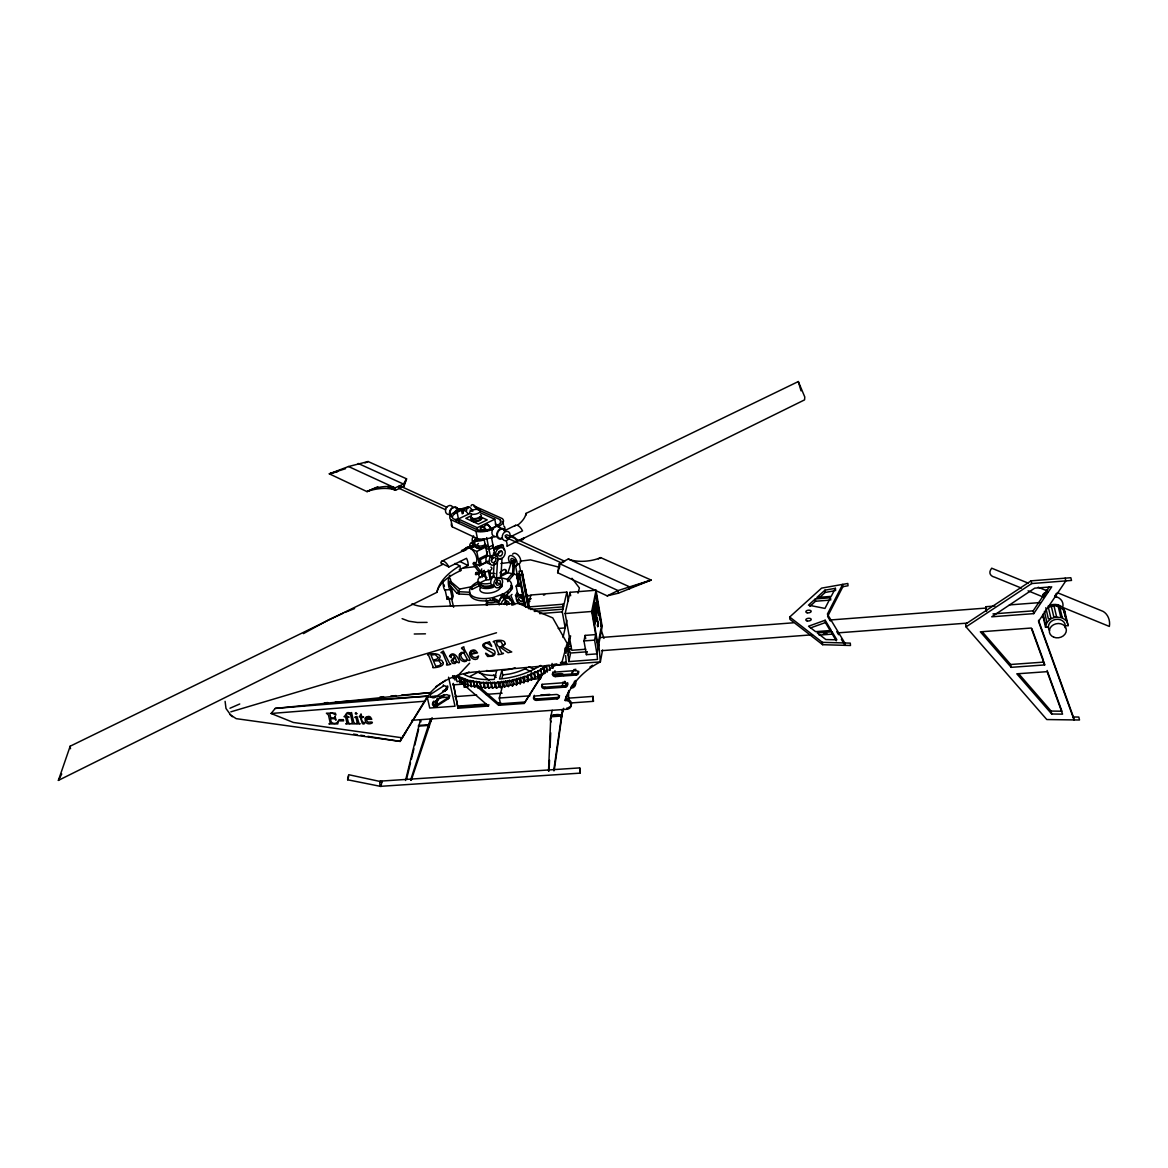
<?xml version="1.0" encoding="UTF-8"?>
<svg xmlns="http://www.w3.org/2000/svg" width="1168" height="1168" viewBox="0 0 1168 1168"><rect width="100%" height="100%" fill="white"/><g stroke="black" fill="none" stroke-linecap="round" stroke-linejoin="round"><path stroke-width="1.5" d="M596.118 616.354L595.855 616.412M601.024 623.303L601.257 626.471L600.98 623.113M568.568 700.143L568.67 690.522M597.563 606.236L597.797 608.47L597.666 606.323M507.481 680.623L508.372 686.565L510.314 684.886L509.394 680.36L507.438 682.039L505.583 680.9L503.642 682.579L504.561 687.12L506.503 685.441L505.583 680.9M598.819 611.506C598.761 612.747 599.067 611.171 598.994 611.609M503.671 681.178L503.642 682.579L501.773 681.44L499.831 683.119L500.765 687.66L502.707 685.981L501.773 681.44M596.483 602.557L596.848 604.79M499.875 681.718L499.831 683.119L497.962 681.995L495.641 683.689L496.575 688.229L498.897 686.521L497.962 681.995M595.855 614.353L595.782 618.558L595.855 614.66M596.162 595.519L596.527 598.556L596.527 596.863M596.833 598.512L596.994 601.111L597.009 599.783M597.417 602.411L597.52 604.177L597.286 601.184M599.564 616.5L599.899 618.631L600.075 617.682M548.537 770.968L550.77 716.787L552.216 710.305M549.048 771.055L549.529 760.12M550.084 747.374L550.712 732.818M551.194 721.882C546.215 714.042 563.151 712.305 561.647 717.517L554.201 770.705M597.301 610.893L597.155 611.682L596.979 609.01L597.096 610.66M597.855 625.172L597.709 626.807L597.593 624.471M382.038 781.903L348.721 774.705L347.845 777.523L347.626 779.786L380.929 786.444L381.308 785.495M600.688 621.274L600.732 623.289L600.644 621.026M985.836 608.981L985.953 608.075L829.616 620.033M494.152 562.728L493.305 576.977L496.473 578.525L500.838 577.97L502.021 558.392L497.641 558.903L496.473 578.525M597.271 601.52L597.374 603.535M598.104 624.982C597.651 620.88 597.607 629.537 597.593 624.486M512.518 575.941L513.657 573.911L512.08 573.634L507.35 579.328L507.803 581.635L512.518 575.941L513.146 561.677L515.307 559.574M513.657 573.911L514.723 561.969L511.599 561.341L507.978 572.729L500.371 576.642M599.622 616.646L599.169 612.339M600.878 623.566L600.878 624.5M596.425 596.833L596.176 595.914M601.097 624.515L601.082 623.843M596.366 596.571L596.381 595.841M597.563 603.637L597.549 602.965M512.007 594.395L510.839 595.578L514.781 604.644M596.498 602.79L596.804 604.63M600.921 623.873L600.936 624.53M1048.368 627.085L1045.535 627.304L1046.922 622.427L1050.981 618.617L1056.617 616.908L1053.974 605.812L1051.083 606.367L1048.397 607.521L1050.981 618.617L1048.368 618.821L1045.813 607.71M596.863 599.914L596.848 600.688M553.705 770.632L562.465 709.575L562.859 711.75M595.578 616.266L595.768 618.237M225.103 701.355L225.993 708.465L231.103 715.575M1047.973 591.942L1043.593 593.578L1043.053 596.936L1028.074 590.818M599.593 616.208L599.038 613.521M348.692 776.326L347.699 779.801M557.647 572.729L559.355 563.56L568.334 559.005A22.922 9.709 -6.3 0 0 600.673 557.618L651.131 580.043L618.456 593.169L607.185 595.855L557.647 572.729L559.808 566.1L559.355 563.56L618.033 590.57L651.131 580.043L629.26 587.913M602.571 650.036L600.352 661.891A86.14 71.496 7.9 0 0 565.181 700.523A5.241 4.351 11.6 0 1 571.137 704.523A5.241 4.351 11.6 0 1 566.801 709.268L411.851 720.291M596.95 653.876L594.585 640.122L595.665 634.589L585.11 635.407L583.971 640.925L586.394 654.664L596.95 653.876L602.192 626.574L596.045 590.234L570.028 592.322L565.151 613.55L571.78 650.284L585.767 649.233M600.892 622.486L600.746 623.697L600.936 622.748M599.841 618.368L600.031 617.419M468.12 684.141L464.893 684.886L463.915 680.375L467.142 679.645L467.755 685.996L471.04 684.93L470.076 680.433L466.791 681.484L468.456 680.156M597.753 622.748L597.943 621.799L598.337 622.997M598.045 621.288L598.41 623.478L597.972 622.179M597.899 624.471L597.607 625.508M597.899 626.063L597.695 625.041M598.293 624.048L597.826 624.88M599.87 616.5L599.899 618.12M594.205 622.632L594.381 623.318M595.038 621.376L595.038 618.792L595.227 621.566M595.227 617.536L595.592 619.288M596.352 611.93C596.702 608.221 596.731 615.813 596.804 611.638L596.366 615.828L596.249 612.441L596.644 613.653M597.49 608.601L597.344 607.126L597.271 609.608M597.797 604.236L597.622 605.17M594.527 621.522L594.6 620.631L594.76 623.887M594.935 619.449L595.227 621.142M596.191 613.112L596.41 615.609L596.483 614.85M594.497 622.734L594.585 624.822M594.673 622.383L594.775 620.339L594.906 621.566M595.373 618.836L595.271 619.332M597.461 608.791L597.417 607.564M594.804 623.201L595.052 619.113M594.819 623.624L594.979 622.821M597.461 610.368L597.184 607.769L597.607 609.652M593.855 613.638L594.103 612.368L593.87 614.485L593.446 608.484L593.271 610.265M594.6 610.908L594.03 606.221M593.797 616.368L594.001 615.332M594.351 613.127L594.614 612.134L594.804 614.908M595.257 612.66L595.008 609.944L595.154 611.623M586.394 654.664L586.949 651.89M595.023 612.266L594.804 611.419L595.3 612.485M595.709 608.805L596.293 604.002M596.016 607.316L595.768 606.075M596.308 605.477L596.425 604.893M595.081 612.455L594.804 614.485L594.512 612.791M596.074 607.521L595.753 608.616M596.454 606.28L596.089 604.528M594.249 617.697L593.913 615.77M595.855 609.667L595.578 607.126M596.352 607.258L596.016 605.331M594.147 604.951L595.476 611.579M594.351 604.294L595.111 608.221L594.921 606.951M594.585 604.922L595.33 606.951L595.038 603.579L595.008 605.185M593.475 611.477L594.074 609.462L593.578 612.003M594.045 608.397L593.943 605.696M594.658 605.374L595.008 603.024L595.344 604.294M596.381 597.417L596.498 597.695M598.016 648.298L591.694 611.477L596.045 590.234M554.975 670.709L554.654 672.111A2.643 2.219 12.4 0 0 552.479 674.535A2.643 2.219 12.4 0 0 555.486 676.579L576.247 675.046L576.539 673.644A2.643 2.219 11.5 0 0 578.729 671.22M566.801 709.268L567.108 707.837M571.502 686.813L571.21 688.186A5.139 4.307 11.6 0 0 574.393 681.382M576.247 675.046A2.643 2.219 11.5 0 0 578.437 672.622A2.643 2.219 11.5 0 0 575.444 670.578L575.736 669.176M563.604 708.304L561.151 717.371M565.181 700.523L566.159 696.186M565.312 687.105A2.643 2.205 11.9 0 0 567.487 684.711A2.643 2.205 11.9 0 0 564.494 682.681L543.821 684.185A2.628 2.19 12.7 0 0 541.675 686.594A2.628 2.19 12.7 0 0 544.668 688.609L565.312 687.105L565.619 685.704A2.628 2.205 11.9 0 0 567.604 682.725M564.494 682.681L564.801 681.265M596.731 650.561L597.505 659.453L568.772 661.599L567.692 649.189L568.349 646.108M568.232 655.394L569.429 649.875M562.071 686.915L563.166 681.893M568.772 661.599L570.407 654.109M569.312 641.699L568.685 644.575A7.899 1.387 85.7 0 1 569.239 638.896M557.048 698.873A2.628 2.19 12.1 0 0 559.209 696.493A2.628 2.19 12.1 0 0 556.231 694.478L535.659 695.967A2.628 2.175 12.9 0 0 533.528 698.347A2.628 2.175 12.9 0 0 536.521 700.362L557.048 698.873L557.37 697.457A2.628 2.19 12.1 0 0 559.545 695.646M569.707 636.341L565.925 653.467L564.962 648.138M569.955 638.808L570.612 635.859M563.02 637.48L566.918 620.252M555.486 676.579L555.807 675.177A2.643 2.219 12.4 0 1 552.931 671.994M594.541 612.66C595.446 615.624 594.147 608.513 595.242 612.777M534.302 611.433L562.903 609.185L563.107 604.221L529.192 606.907L528.71 608.732L522.081 572.291L528.973 607.74M558.231 628.457L565.181 627.917L562.275 611.857L566.86 592.118L530.885 595.008L528.316 604.601M544.668 688.609L545.003 687.207A2.628 2.19 12.7 0 1 542.127 684.054M536.521 700.362L536.857 698.931A2.613 2.175 12.9 0 1 534.316 695.325M538.2 677.046L537.324 672.505L534.477 672.169L535.353 676.71L538.2 677.046L537.762 670.724L540.915 670.885L540.653 669.133L543.879 668.943L544.741 673.469L541.529 673.659L541.777 675.411L538.638 675.25M405.53 780.472L420.451 719.678L420.947 721.824M406.668 778.779L410.508 762.879M411.355 759.346L413.925 748.761M414.771 745.228L418.611 729.343M537.762 670.724L537.324 672.505L535.995 671.498M534.915 678.506L534.039 673.965L531.192 673.629L532.082 678.17L534.915 678.506L535.353 676.71M531.63 679.966L530.754 675.44L527.775 675.162L528.666 679.688L531.63 679.966L532.082 678.17M534.477 672.169L534.039 673.965L532.71 672.958M531.192 673.629L530.754 675.44L529.425 674.418M475.464 685.28L498.634 705.297L524.14 703.472L542.755 673.425M594.994 610.382L595.461 611.667M577.999 593.183L579.401 587.942L571.984 578.277M516.285 541.426L506.927 546.303A8.074 3.781 63.6 0 0 506.357 541.12M500.619 704.567L499.276 698.041L502.882 684.682M498.634 705.297L499.013 703.881L477.245 685.047M523.133 600.308L523.483 599.023A2.613 2.234 15.3 0 0 524.125 598.892M501.846 678.404L502.78 674.973L501.86 670.476L508.825 669.483A36.777 18.206 -11.4 0 0 515.117 667.848M501.86 670.476L499.51 679.002A47.611 23.623 -11.4 0 0 533.791 669.322L537.952 667.059A47.538 23.579 -11.4 0 0 540.769 665.41M458.017 708.217L453.301 683.484L458.017 708.217L488.458 706.027L488.852 704.611M496.035 682.258L495.641 683.689L494.195 682.273L491.611 683.718L492.56 688.259L495.13 686.799L494.195 682.273M1055.273 595.957L1056.018 594.483L1056.354 597.052L1055.273 595.957L1055.711 594.381M593.023 696.391L593.402 701.34L593.023 696.391L567.736 698.201M504.693 603.812L505.671 600.44M506.649 597.067L508.124 592.001M401.631 695.121L430.452 692.624L402.069 737.782L293.329 722.452L271.107 713.487L275.239 708.407L430.452 692.624A77.015 61.933 20.9 0 1 478.909 671.702L479.114 670.987M467.901 687.003L464.382 687.266L464.806 685.893M595.914 615.025L595.826 616.193M443.037 564.246L70.007 746.279L70.533 748.732M485.903 604.659L487.114 600.702M433.824 701.136L433.357 702.552A2.613 2.132 16.7 0 0 433.109 705.589A2.613 2.132 16.7 0 0 436.744 706.144L448.424 698.654L448.862 697.238A2.613 2.146 16.5 0 0 449.709 695.267M443.519 684.871L443.066 686.273L431.357 693.836A2.613 2.146 17 0 0 431.123 696.887A2.613 2.146 17 0 0 434.759 697.427L446.453 689.894L446.906 688.492A2.628 2.161 16.7 0 0 447.548 685.937M445.096 691.325L446.643 686.492M454.98 563.429L459.783 565.794L460.791 570.583A59.13 24.878 -9.3 0 0 436.993 592.293L58.4 780.385L70.168 746.235M436.744 706.144L437.212 704.713L448.862 697.238M410.596 780.136L430.481 718.962L430.977 721.109M434.408 706.888L437.212 698.274M411.297 780.209L432.102 717.663M436.014 705.574L438.263 698.668M434.759 697.427L435.226 696.026A2.613 2.146 17 0 1 432.7 696.201M404.011 486.37L406.552 478.822L368.124 461.535L348.531 466.528L329.318 473.828L366.942 491.597A21.009 7.986 -8.8 0 1 395.514 490.239L404.011 486.37L403.5 484.063L406.552 478.822L403.748 485.216M506.649 604.046L503.685 593.884L501.802 594.527L499.539 601.257L492.721 597.651A21.447 9.943 -11.3 0 1 469.39 592.22L458.732 591.709L456.849 593.169L448.76 584.19L450.994 581.752A5.971 1.431 85.1 0 0 448.614 578.627A5.971 1.431 85.1 0 0 449.184 588.044A5.971 1.431 85.1 0 0 451.286 586.351M498.648 602.878L493.188 599.987A21.433 9.957 -11.3 0 1 469.872 594.541L459.228 594.03L458.732 591.709L459.623 589.095L471.171 586.803A21.447 9.943 -11.3 0 1 478.033 581.722M595.227 609.243L595.184 611.433M452.337 598.819L453.228 596.191L451.257 586.964L450.352 589.577L452.337 598.819L447.154 599.228L445.154 590.001L450.352 589.577M405.325 733.241L405.573 732.526L400.186 741.403L236.199 718.656L230.125 714.699M994.888 606.031L985.836 606.718L985.704 609.097M401.339 738.045L400.186 741.403L367.905 736.351M447.154 599.228L448.074 596.6M593.753 616.295L593.913 619.098L593.986 617.945M434.788 705.968L436.569 700.917M435.314 706.611L438.263 698.216M527.994 681.572L527.104 677.031L524.242 676.418L525.133 680.959L527.994 681.572L528.666 679.688M527.775 675.162L527.104 677.031L526.096 675.892M464.893 684.886L465.536 683.119L464.557 678.608L461.345 679.353L462.324 683.849L465.536 683.119M464.557 678.608L463.915 680.375L465.857 679.119M462.324 683.849L462.981 682.083L459.769 682.827L459.345 676.535L456.002 677.192L456.995 681.674L460.323 681.032M477.289 574.072C477.566 569.415 473.128 576.35 477.113 574.364M562.991 562.407L564.713 561.253L506.781 534.769L505.218 535.528L505.554 537.265L561.793 563.078M517.57 599.856C515.891 603.885 522.14 605.36 524.841 603.564M517.979 593.578L518.169 596.308M492.356 682.273L491.611 683.718L490.531 682.273L487.961 683.733L488.91 688.259L491.48 686.799L490.531 682.273M841.354 639.261L845.019 645.335L844.8 642.969L827.382 614.12L842.683 584.394L842.887 586.672L827.601 616.441L830.36 620.996M488.706 682.273L487.961 683.733L486.895 682.273L484.311 683.733L485.26 688.259L487.844 686.799L486.895 682.273M485.07 682.287L484.311 683.733L483.231 682.287L480.325 683.718L481.274 688.244L484.194 686.799L483.231 682.287M450.308 585.956C448.483 587.008 448.95 578.175 450.249 582.336M830.492 597.753L824.958 608.426L808.475 605.141L815.293 598.95L830.492 597.753L830.711 600.06M835.397 588.322L831.207 596.381L816.87 597.505L824.929 590.176L835.397 588.322L835.616 590.599M58.4 780.385L61.729 773.99M471.171 586.803L469.565 589.563L469.872 594.541M451.388 597.782L453.622 607.258M402.069 737.782L427.619 696.128L335.245 702.114M382.024 781.377L380.929 786.444M524.14 703.472L545.31 670.301M520.286 683.776L519.38 679.236L516.884 678.506L517.789 683.046L520.286 683.776L521.454 681.995L520.548 677.469L523.06 678.199L523.965 682.74L521.454 681.995M520.548 677.469L519.38 679.236L518.723 677.995M516.606 684.828L515.701 680.287L513.19 679.557L514.095 684.083L516.606 684.828L517.789 683.046M523.965 682.74L525.133 680.959M524.242 676.418L523.06 678.199L522.388 676.944M516.884 678.506L515.701 680.287L515.03 679.031M1033.768 613.623L1051.711 586.847L1034.702 588.161L991.72 616.806L1033.768 613.623L1033.169 610.849L1049.068 587.095M595.797 618.252L595.651 616.397M516.139 586.102L520.986 586.248L522.738 595.33L517.906 595.169L516.139 586.102L517.964 583.518M380.753 786.312L579.985 773.143L580.219 770.267L579.693 767.902L380.345 781.129M457.301 675.381L456.002 677.192L458.133 676.068M579.693 767.902L579.985 773.143M481.391 682.287L480.325 683.718L479.756 682.024L476.748 683.149L477.712 687.675L480.72 686.536L479.756 682.024M510.314 684.886L512.548 685.952L514.095 684.083M513.19 679.557L511.628 681.411L512.548 685.952M472.967 563.633L478.924 572.159L482.019 573.678L484.297 571.035M515.993 542.083L804.577 399.865L804.781 396.989L798.313 381.556L525.994 513.424A59.524 22.98 -9.3 0 1 517.833 525.045M458.411 675.119L469.58 663.205M506.927 536.813L505.554 537.265M478.135 681.747L476.748 683.149L476.515 681.484L473.522 682.623L474.485 687.134L477.478 685.996L476.515 681.484M474.909 681.221L473.522 682.623L473.303 680.959L470.295 682.083L471.273 686.609L474.266 685.47L473.303 680.959M471.697 680.696L470.295 682.083L470.076 680.433M515.555 560.859L513.394 562.961L513.146 561.677M809.847 606.411L815.512 601.243L829.032 600.191M819.775 597.359L825.148 592.453L833.864 590.906M789.685 617.025L822.403 642.342L850.289 643.13L850.494 645.495L822.637 644.692L789.933 619.332L789.685 617.025L821.571 588.132L847.822 583.474L848.026 585.767L842.887 586.672M517.497 592.439L515.424 595.373L517.015 597.855M501.13 584.774L500.269 586.161L501.028 587.227L502.284 586.394L502.167 584.891L496.385 582.438M966.038 626.866L1031.724 583.547L1071.523 580.438L1070.822 577.722L1031.125 580.832L965.615 624.077L966.038 626.866L1046.805 719.546L1079.509 719.999L1078.809 717.064L1073.392 716.977L1038.513 620.325M513.599 574.072L517.366 575.196L519.745 573.649M435.693 686.784L444.482 681.09A2.628 2.175 16.9 0 0 445.242 680.214M463.273 678.112L461.345 679.353L462.002 677.601L458.776 678.331L460.718 677.09M513.073 565.254L515.584 565.998L519.161 563.691L520.636 571.342M442.526 691.31L446.906 688.492M439.679 697.384L444.059 694.566L443.606 695.967L426.305 697.238M433.357 702.552L445.037 695.062A2.613 2.146 16.4 0 1 448.687 695.602A2.613 2.146 16.4 0 1 448.424 698.654M513.993 559.939L511.599 561.341L511.847 562.626M303.446 633.611L329.011 619.639L343.246 613.156M469.974 676.433L477.946 672.184A31.74 15.812 -11.5 0 0 495.874 675.44M469.01 671.95L464.207 674.491A47.596 23.608 -11.5 0 0 494.268 679.396L496.648 670.855A31.784 15.768 -11.5 0 1 486.516 670.534M471.317 587.183C474.515 590.38 469.317 589.198 471.317 587.183L486.384 579.635L484.793 571.838M493.86 575.897L490.662 577.503L489.407 571.254M499.875 572.875C508.591 563.399 506.284 577.503 505.525 570.042M471.799 589.533L480.428 585.197M500.342 575.211L505.978 572.378M486.895 554.829L478.719 558.859L479.698 563.648L481.289 564.421L487.815 561.18M486.808 545.033L479.552 548.58L474.836 546.332L470.47 548.464A8.161 3.694 63.5 0 1 476.661 557.881A8.161 3.694 63.5 0 1 473.42 562.757L479.698 565.808L487.815 561.779M448.833 566.962A8.249 3.621 63.5 0 0 444.03 561.355A8.249 3.621 63.5 0 0 440.774 562.947L448.833 566.962L466.528 558.304A8.191 3.665 63.5 0 1 468.018 565.473L459.228 569.809L460.791 570.583M519.643 540.025L523.877 537.952A8.03 3.84 63.7 0 1 521.6 539.923M478.719 558.859L480.311 559.618L486.852 556.406M484.107 539.309L487.348 555.399L490.531 556.917L494.896 554.756L491.378 537.046M498.721 552.712L501.408 551.384M493.874 548.347L501.568 544.565L503.16 545.295L504.094 550.055M493.918 549.851L503.16 545.295M470.47 548.464L476.763 551.471L486.574 546.668M492.984 545.135L488.604 547.266L485.406 545.763M507.087 538.433L522.534 530.856A8.03 3.84 63.7 0 0 514.752 526.023M441.898 561.166L472.69 546.186M504.342 530.768L515.526 525.337M466.149 549.792L463.054 551.296L461.491 550.551L474.5 544.23M469.244 548.288L473.901 546.025L472.923 541.266L476.164 539.704M525.089 590.278L526.111 589.475M607.185 595.855L618.033 590.57L618.456 593.169M476.237 540.419L471.405 542.755L472.952 543.5M472.923 541.266L474.485 541.996L477.362 540.609M469.419 513.716L458.323 518.986L477.216 527.702L494.765 519.249L496.196 526.534M471.638 515.555L465.828 518.329L478.427 524.111L487.202 519.906L480.851 517.03M468.616 507.073A13.928 5.928 -11.1 0 0 459.958 509.569L455.608 511.613A13.958 5.957 -11.2 0 0 450.833 519.629L452.352 526.856L477.464 538.623A14.118 6.176 -11 0 0 494.911 536.258M476.398 508.985L500.152 519.658A11.476 4.979 -10.9 0 1 496.254 526.067L491.845 528.199A11.505 4.993 -11 0 1 478.194 530.243L453.023 518.592A11.344 4.833 -11.2 0 1 457.141 512.314L461.491 510.27A11.33 4.818 -11.1 0 1 468.207 508.284M377.819 486.706L366.942 491.597A20.98 9.11 -15.7 0 1 394.988 487.917L403.5 484.063L358.211 463.462M365 462.937L368.124 461.535M229.994 708.231L239.747 703.983M344.823 612.441L354.605 608.557M825.177 620.237L808.533 626.209L815.585 631.64L831.28 630.457L825.177 620.237L825.396 622.573L830.638 631.333M810.431 627.946L825.396 622.573M345.553 468.689L329.318 473.828L337.552 471.726M230.841 711.838L496.517 632.764M519.264 584.307C516.037 585.372 521.6 586.219 520.461 584.336M527.79 599.345L531.192 598.673M554.99 665.818L551.778 666.446L552.917 667.965L549.5 668.33L550.04 669.921L546.843 670.096L545.996 665.585L549.194 665.41L550.04 669.921M553.632 664.475L556.844 663.862M502.78 674.973L509.73 673.98A36.719 18.265 -11.5 0 0 525.819 668.476M463.535 568.071L475.989 566.538M500.897 563.502L509.788 562.421M520.154 561.151L530.535 559.881L559.472 567.298M517.307 574.087L516.373 574.057M478.909 671.702L561.326 664.417L567.137 643.32L552.727 617.887L518.475 603.476L434.467 606.645A37.566 17.199 -12 0 1 411.91 603.885M380.009 696.989L383.6 696.683M390.813 696.055L396.215 695.588M519.789 571.794L519.205 571.05L519.176 574.948L521.804 574.744L528.155 607.827M459.228 594.03L456.849 593.169M275.239 708.407L427.619 696.128M271.107 713.487L424.174 701.267M530.287 609.433L562.48 606.878M539.572 613.638L562.275 611.857M565.151 613.55L591.694 611.477M1009.371 604.922L1040.133 602.571M600.571 637.538L793.262 622.807M583.971 640.925L594.585 640.122M992.975 613.901L1033.169 610.849M567.458 646.546L570.933 646.284M567.692 649.189L571.283 648.912M832.083 631.8L817.25 632.91L825.849 639.538L836.887 639.845L832.083 631.8L832.302 634.136L836.303 640.852M587.051 651.788L570.685 653.014A6.585 1.153 85.7 0 1 569.196 648.298M601.593 650.678L812.475 634.779M823.382 633.961L827.017 633.684M837.923 632.866L967.002 623.128M819.133 635.129L832.302 634.136M560.479 662.533L565.546 662.168M561.253 663.439L566.714 663.03L566.407 664.431L565.633 655.584M1065.318 625.829L1068.151 625.61L1062.676 607.71L1064.968 612.032L1068.151 625.61M551.5 665.541L600.352 661.891L598.819 644.167M554.654 672.111L575.444 670.578M552.435 674.199L560.844 673.586A2.57 2.161 12.1 0 1 563.779 675.571M555.807 675.177L576.539 673.644M452.848 684.886L463.054 684.141L488.458 706.027M526.899 679.63L539.353 678.71M545.003 687.207L565.619 685.704M440.307 697.705L449.388 697.048M454.848 696.654L476.661 695.062M485.757 694.405L502.123 693.208M499.276 698.041L529.951 695.821M540.769 695.033L549.792 694.391M982.259 631.771L1010.656 664.49L1044.046 662.081L1044.674 664.928L1011.181 667.337L980.346 631.83L1031.242 628.034L1044.674 664.928M536.857 698.931L557.37 697.457M457.622 706.129L486.501 704.056M497.334 703.267L500.941 703.005M458.44 706.786L487.056 704.727M499.013 703.881L524.505 702.041M569.94 703.019L593.402 701.34M418.524 725.416L428.612 724.7L428.437 726.73M418.29 726.146L428.379 725.43M550.77 716.787L561.078 716.057M324.383 702.829L328.004 702.581M543.339 667.351L546.536 667.176L547.398 671.688L544.2 671.877L543.339 667.351L543.879 668.943L541.996 668.242M525.79 595.68L531.09 595.505M414.246 634.005L425.459 633.83M427.094 622.383L417.37 622.471L408.844 621.201L402.113 618.66M1018.598 673.629L1051.083 711.064L1061.916 711.21L1047.112 670.49M1051.711 713.998L1062.573 714.144L1047.127 671.658L1016.817 673.819L1051.711 713.998L1051.083 711.064M500.415 577.62L507.35 579.328A21.447 9.943 -11.3 0 1 502.985 594.132L492.721 597.651L493.188 599.987M353.554 734.103L357.131 734.672M360.722 735.227L364.314 735.796M520.87 601.316L523.877 601.797M428.773 724.218L429.123 726.861M507.978 572.729L512.08 573.634M550.843 718.086L551.092 715.371L561.385 714.641L561.793 716.831M529.922 601.462L528.87 600.834M398.945 488.297C403.413 487.406 396.93 484.136 398.945 488.297L445.548 509.715M544.668 666.475L546.536 667.176L545.996 665.585M1057.201 592.599L1103.001 611.346A12.965 10.629 84 0 1 1109.352 626.428L1063.376 607.652M1028.263 583.153L991.676 568.188L990.493 570.145A10.512 6.38 -15.1 0 0 994.8 577.226L1021.416 588.103M1038.25 587.241L1046.557 590.643M480.515 512.84L494.765 519.249M495.247 524.067L498.415 525.498M455.345 507.467L459.958 509.569M501.116 528.286L497.875 526.797A14.118 6.117 -10.9 0 0 502.328 518.607L476.967 507.248A13.928 5.928 -11.1 0 0 474.471 506.868M568.334 559.005L629.056 586.613L629.464 589.212M511.219 535.878L514.854 537.616L516.227 540.331M400.069 485.976L446.731 507.306M348.531 466.528L394.988 487.917L395.514 490.239L387.499 486.53M388.842 486.122L395.251 489.071M450.833 519.629L475.975 531.309A14.147 6.132 -11 0 0 493.465 528.929M509.394 680.36L511.628 681.411L511.321 680.083M485.888 548.172L489.085 549.69L493.465 547.544A8.118 3.752 63.6 0 0 492.662 545.5M472.339 545.281L473.901 546.025M459.915 561.501L468.018 565.473M476.135 572.466L479.216 573.984M482.296 575.503L486.968 577.795M539.309 670.038L540.915 670.885M529.031 666.767L533.791 669.322M525.147 668.709L531.498 672.126M506.503 685.441L508.372 686.565M498.897 686.521L500.765 687.66M502.707 685.981L504.561 687.12M503.671 598.98L501.802 594.527L505.233 596.863M450.994 581.752L459.623 589.095M479.873 672.549L489.042 680.521M493.597 675.031L496.269 677.352M231.308 715.736L232.374 716.699M495.13 686.799L496.575 688.229M458.732 591.709L450.658 582.73L450.936 584.015M491.48 686.799L492.56 688.259M484.194 686.799L485.26 688.259M487.844 686.799L488.91 688.259M474.077 562.29L482.019 573.678M596.512 602.542L596.541 602.863M836.77 631.654L838.595 634.691M522.257 595.797L523.673 598.6M985.836 606.718L986.361 610.076M504.313 598.133L503.685 593.884L504.766 596.074L502.882 596.731A6.088 5.081 -47 0 0 499.232 604.966M501.802 594.527L502.882 596.731A6.088 5.081 -47 0 1 509.92 600.191M985.953 608.075L986.201 608.995M1055.828 595.957L1056.354 597.052M508.985 595.957L513.088 605.185M444.453 586.351L444.03 584.715M1031.87 628.588L1043.447 660.402M546.843 670.096L547.398 671.688M544.2 671.877L544.741 673.469M480.72 686.536L481.274 688.244M594.643 614.864L594.249 613.638L594.57 616.076C593.242 612.923 595.154 620.062 594.278 614.032L594.716 615.361L594.439 612.718M601.418 630.589L603.958 638.414M798.313 381.556L801.029 390.842M505.423 600.235L506.897 605.258M595.198 621.683L594.746 619.931L594.994 622.763M1065.128 578.175L1065.829 580.89L1038.513 621.42L1074.064 719.926L1073.392 716.977M519.337 585.518L516.752 574.948L518.475 585.416L517.117 574.729M597.417 603.739L597.359 602.586M426.992 696.128L429.736 708.042L455.009 706.217L448.556 677.206M1044.396 611.302L1046.922 622.427L1045.243 623.712L1043.082 614.164M1043.024 616.135L1045.535 627.304M1031.125 580.832L1031.724 583.547M452.629 675.688L453.286 678.666M454.045 675.63L455.024 680.112M463.608 683.718L464.382 687.266M467.142 679.645L467.799 682.638M448.892 597.987L450.658 606.163M457.141 512.314L459.228 523.322M461.491 510.27L462.236 513.862M474.485 541.996L475.215 545.573M594.016 617.726L593.753 616.105M475.975 531.309L477.464 538.623M480.311 559.618L481.289 564.421M476.763 551.471L479.698 565.808M488.195 569.969L490.093 579.343M477.216 527.702L477.946 531.352M486.662 537.572L490.531 556.917M503.685 593.884L503.948 595.198M601.301 625.157L601.257 625.99M516.928 574.831L519.015 585.533M502.897 521.512L503.466 524.432M500.152 519.658L500.722 522.563M519.41 574.145L525.775 607.199M519.176 574.948L525.308 606.761M515.584 565.998L517.366 575.196M529.192 606.907L521.965 570.758L521.804 574.744M540.653 669.133L541.777 675.411M552.07 663.453L552.917 667.965M1010.656 664.49L1011.181 667.337M565.151 681.762L566.042 686.623M563.107 604.221L563.516 606.528M570.028 592.322L570.641 595.768M566.86 592.118L568.436 600.921M1042.907 594.585L1043.462 597.709M585.11 635.407L585.708 638.823M597.899 622.048L598.22 624.413M596.191 612.674L596.425 615.171M597.855 622.632L598.118 624.909M596.833 599.52L596.979 600.834L597.023 599.899M598.804 611.112L598.965 612.353M596.658 597.417L596.658 597.914M477.478 685.996L477.712 687.675M471.04 684.93L471.273 686.609M474.266 685.47L474.485 687.134M986.347 609.112L986.537 611.477M517.088 574.714L518.285 585.314L517.658 574.568M1043.593 593.578L1043.9 596.468M822.403 642.342L822.637 644.692M815.293 598.95L815.512 601.243M824.929 590.176L825.148 592.453M1044.718 592.76L1044.791 596.22M497.086 579.635A2.686 2.059 -63.6 0 1 495.962 583.226M500.006 586.862A5.387 4.103 -63.6 0 1 493.845 583.693A5.387 4.103 -63.6 0 1 500.167 577.678A5.387 4.103 -63.6 0 1 500.984 585.927M498.006 585.27A2.701 2.059 -63.6 0 1 496.269 582.087A2.701 2.059 -63.6 0 1 499.816 580.554A2.701 2.059 -63.6 0 1 499.116 584.788M494.604 586.263A5.387 4.103 -63.6 0 1 490.691 582.35A5.387 4.103 -63.6 0 1 494.414 576.335M483.508 539.047A4.088 1.796 -11.1 0 1 481.829 539.864M480.793 540.127A4.088 1.796 -11.1 0 1 477.843 540.2M479.756 517.555A4.103 1.767 -11 0 1 479.376 519.906A4.103 1.767 -11 0 1 474.208 520.957A4.103 1.767 -11 0 1 472.792 518.972M502.225 538.652A5.548 4.263 -65.5 0 1 496.955 536.331A5.548 4.263 -65.5 0 1 499.554 529.308A5.548 4.263 -65.5 0 1 505.262 530.433M496.181 536.798A5.519 4.263 -65.5 0 1 492.312 530.243A5.519 4.263 -65.5 0 1 499.714 527.25M503.744 525.877A14.089 6.147 -10.9 0 1 504.007 530.637M452.352 526.856A13.914 5.986 -11.2 0 1 451.505 523.629M456.104 521.016A11.315 4.862 -11.2 0 1 458.644 519.512M463.711 550.566A6.03 4.687 -64.2 0 1 470.573 547.252M511.832 585.854A21.433 9.957 -11.3 0 1 503.452 596.468M449.227 514.46A4.687 3.708 -65.6 0 1 445.811 508.854A4.687 3.708 -65.6 0 1 452.191 506.357M455.987 507.861A4.701 3.708 -65.6 0 1 456.776 508.445M451.082 515.716A4.701 3.708 -65.6 0 1 450.483 514.884M450.133 513.862A4.701 3.708 -65.6 0 1 451.271 509.35M452.104 508.503A4.701 3.708 -65.6 0 1 454.06 507.569M484.559 539.266A5.446 2.394 -11.1 0 1 477.581 540.901A5.446 2.394 -11.1 0 1 475.493 538.156M479.887 516.738A5.475 2.351 -11 0 1 480.661 519.979A5.475 2.351 -11 0 1 473.069 521.512A5.475 2.351 -11 0 1 472.31 518.271M476.062 547.558A5.431 2.482 63.6 0 1 479.201 549.048M512.241 562.538A2.643 1.562 57.1 0 1 511.248 558.698A2.643 1.562 57.1 0 1 514.431 560.552A2.643 1.562 57.1 0 1 513.248 563.137M495.378 554.362A6.059 4.643 -64.8 0 1 501.817 547.661A6.059 4.643 -64.8 0 1 504.459 555.545A6.059 4.643 -64.8 0 1 496.663 558.173M512.577 554.172A5.898 3.489 57.2 0 1 519.38 556.698A5.898 3.489 57.2 0 1 518.665 563.808M510.752 563.852A5.913 3.475 57.1 0 1 509.92 555.676A5.913 3.475 57.1 0 1 516.84 561.297A5.913 3.475 57.1 0 1 512.942 565.633M504.138 604.236A2.73 2.278 -47.1 0 1 507.131 601.418A2.73 2.278 -47.1 0 1 508.985 604.338M506.839 600.994A2.73 2.278 -47 0 1 504.211 604.411M480.428 577.634A5.329 4.088 -63.7 0 1 479.464 570.875M485.173 572.7A2.672 2.044 -63.7 0 1 483.333 575.357M462.849 513.015A5.431 2.482 64.2 0 1 464.718 510.679A5.431 2.482 64.2 0 1 468.295 514.446M466.66 510.431A6.059 2.789 64.2 0 1 468.412 506.751A6.059 2.789 64.2 0 1 472.806 511.321M471.011 506.007A6.044 2.803 64.2 0 1 473.639 505.014A6.044 2.803 64.2 0 1 477.143 509.277M482.399 530.608A2.774 1.285 63.8 0 1 483.187 529.411A2.774 1.285 63.8 0 1 484.866 530.754M480.953 530.652A5.533 2.555 63.8 0 1 482.384 527.045A5.533 2.555 63.8 0 1 486.443 530.987M449.957 575.269A8.249 3.621 63.5 0 1 449.227 575.926M493.305 587.343A10.731 4.949 -11.2 0 1 478.953 585.402M479.026 584.073A10.731 4.949 -11.2 0 1 479.814 582.701M493.392 553.179A2.73 2.088 -64.6 0 1 495.743 556.494M493.203 558.173A2.73 2.088 -64.6 0 1 492.224 557.691M501.087 604.236A6.103 5.081 -47.1 0 1 508.08 598.308A6.103 5.081 -47.1 0 1 511.774 605.141M487.465 555.413A2.716 2.088 -64.6 0 1 487.611 551.763M502.109 538.039A4.847 3.723 -65.5 0 1 497.495 536.01A4.847 3.723 -65.5 0 1 499.773 529.863A4.847 3.723 -65.5 0 1 504.766 530.841M509.482 537.718A4.862 3.723 -65.5 0 1 502.824 539.251A4.862 3.723 -65.5 0 1 505.671 531.571A4.862 3.723 -65.5 0 1 509.92 536.521M479.683 516.84A4.117 1.767 -11 0 1 478.369 517.774M477.435 518.139A4.117 1.767 -11 0 1 474.325 518.592M473.42 518.49A4.117 1.767 -11 0 1 472.208 517.92M454.264 513.57A5.387 4.234 -65.6 0 1 457.52 509.394A5.387 4.234 -65.6 0 1 461.783 510.022M462.864 512.139A5.387 4.234 -65.6 0 1 462.966 513.438M458.367 519.337A5.387 4.234 -65.6 0 1 456.162 519.015M451.563 516.898A5.373 4.234 -65.6 0 1 450.892 508.956A5.373 4.234 -65.6 0 1 457.856 508.868M525.104 602.469A5.227 4.146 34.4 0 1 518.271 602.235A5.227 4.146 34.4 0 1 517.044 595.841A5.227 4.146 34.4 0 1 523.877 596.089M480.355 514.606A5.475 2.351 -11 0 1 479.858 517.745A5.475 2.351 -11 0 1 472.952 519.147A5.475 2.351 -11 0 1 471.069 516.49M437.212 704.713A2.613 2.132 16.7 0 1 433.386 701.53M574.831 685.28A5.139 4.292 11.6 0 1 572.773 686.565M575.371 681.017A5.139 4.292 11.6 0 1 575.459 684.331M571.692 674.359A84.549 70.693 7.9 0 1 574.233 669.352M540.171 679.207A2.57 2.146 13 0 1 540.653 675.075M443.066 686.273A2.628 2.161 16.7 0 1 446.716 686.828A2.628 2.161 16.7 0 1 446.453 689.894M568.801 691.31A86.038 71.438 7.9 0 0 565.487 699.092A5.227 4.351 11.6 0 1 571.283 702.537A5.227 4.351 11.6 0 1 568.407 707.589M570.875 687.558A86.038 71.438 7.9 0 1 572.408 685.134M573.225 683.937A86.038 71.438 7.9 0 1 575.824 680.433M589.942 667.03A86.038 71.438 7.9 0 1 592.483 665.264M381.206 785.363A2.613 0.745 87 0 1 380.126 785.582A2.613 0.745 87 0 1 379.965 781.742A2.613 0.745 87 0 1 381.075 782.21M541.149 678.009A2.57 2.146 13 0 1 538.857 675.498M539.003 674.958A2.57 2.146 13 0 1 539.324 674.476M571.97 673.002A84.446 70.649 7.9 0 1 573.181 670.476M568.933 644.897A6.585 1.153 85.7 0 1 569.4 640.152M487.158 605.389A6.672 3.139 -11.3 0 1 487.684 603.681M497.889 600.629A6.672 3.139 -11.3 0 1 490.107 602.761A6.672 3.139 -11.3 0 1 486.253 599.958M1049.594 630.574A8.526 7.11 -11.1 0 1 1055.58 619.449A8.526 7.11 -11.1 0 1 1065.07 627.698M1043.053 596.936A6.658 5.606 -11.7 0 1 1042.79 595.49M1045.959 590.366A6.658 5.606 -11.7 0 1 1047.55 589.679M1048.076 606.148A11.242 9.402 -11.3 0 1 1060.515 605.885A11.242 9.402 -11.3 0 1 1064.72 615.551M1044.338 619.361A11.242 9.402 -11.3 0 1 1042.717 614.762M1054.587 596.395A11.154 9.359 -11.5 0 1 1062.705 607.331M1056.149 593.899A7.899 6.76 -72.3 0 1 1056.076 597.096M473.872 506.182A5.402 2.57 71.7 0 1 476.836 508.898M490.91 567.079A5.387 2.453 -11.2 0 1 490.458 570.334A5.387 2.453 -11.2 0 1 483.654 571.736A5.387 2.453 -11.2 0 1 481.771 568.947M470.266 547.208A2.686 2.088 -64.6 0 1 472.544 542.551M490.166 563.648A5.46 4.19 -64.4 0 1 486.165 561.224A5.46 4.19 -64.4 0 1 487.348 555.399M543.441 595.081A5.227 4.482 14.1 0 1 544.741 594.819M523.483 599.023A2.613 2.234 15.1 0 1 520.475 596.381A2.613 2.073 34.5 0 0 523.921 598.761M493.816 548.522A6.044 4.643 -64.8 0 1 499.802 546.536M436.993 592.293A64.021 32.251 -13 0 1 459.783 565.794M475.274 541.149A5.344 4.146 -64.9 0 1 475.945 538.492M472.675 542.127A5.344 4.146 -64.9 0 1 473.595 535.864M486.107 525.045A5.533 2.57 63.9 0 1 486.779 524.914M487.582 525.133A5.533 2.57 63.9 0 1 490.852 528.841M494.809 599.914A2.672 1.256 -11.3 0 1 491.699 600.761A2.672 1.256 -11.3 0 1 490.151 599.637M500.853 587.037A10.716 4.964 -11.3 0 1 487.45 593.198A10.716 4.964 -11.3 0 1 480.763 587.343M490.969 537.587A8.103 3.767 63.6 0 1 492.151 537.908M471.945 546.858A8.147 3.708 63.5 0 1 477.391 548.42M600.673 557.618A22.922 11.154 -13 0 1 598.264 558.917M445.504 589.723A5.971 1.445 85.1 0 1 443.796 587.898A5.971 1.445 85.1 0 1 443.095 581.328M484.399 576.481A2.672 2.044 -63.7 0 1 485.216 572.408M526.622 594.439A5.212 4.132 34.5 0 1 527.702 596.717M485.216 544.288A4.073 1.796 -11.1 0 1 480.909 546.025M479.902 546.055A4.073 1.796 -11.1 0 1 478.296 545.704M477.551 544.945A4.073 1.796 -11.1 0 1 478.427 543.456M499.32 551.719A2.701 2.073 -64.8 0 1 496.896 554.552M525.994 513.424A55.057 26.032 -13.1 0 1 525.819 515.409M489.669 583.401A10.76 4.935 -11.2 0 1 479.216 582.438A10.76 4.935 -11.2 0 1 480.296 576.715M490.151 573.386A10.76 4.935 -11.2 0 1 495.144 573.649M490.18 577.328A2.686 1.241 -11.2 0 1 490.589 579.036A2.686 1.241 -11.2 0 1 486.866 579.795A2.686 1.241 -11.2 0 1 486.457 578.102M489.494 570.51A5.344 4.088 -63.7 0 1 490.429 573.955M482.107 577.503A5.344 4.088 -63.7 0 1 484.326 570.334M492.341 556.815A2.73 2.102 -64.4 0 1 491.392 560.494M470.105 510.182A2.716 1.241 64.2 0 1 470.938 511.117M480.793 531.425A6.19 2.862 63.8 0 1 481.873 526.257A6.19 2.862 63.8 0 1 486.793 531.002M484.735 526.549A6.176 2.876 63.9 0 1 487.144 524.271A6.176 2.876 63.9 0 1 491.217 528.87M492.341 586.307A8.059 3.708 -11.2 0 1 481.581 584.861M492.838 585.007A10.746 4.949 -11.2 0 1 482.34 585.869A10.746 4.949 -11.2 0 1 478.544 581.752M473.682 546.931A8.147 3.723 63.6 0 1 480.778 548.96M510.737 585.431A2.613 2.234 16.1 0 1 510.927 589.636M449.534 656.241L451.228 657.701L451.184 655.365L452.863 654.81L454.761 656.766L451.14 660.723L452.629 663.395L455.053 663.512L456.834 661.657C463.886 667.746 454.586 647.174 449.534 656.241M460.747 654.489C460.207 657.584 464.747 662.709 467.229 659.132L463.915 653.087L462.207 652.766L460.747 654.489M599.359 614.908L599.461 615.667L599.359 614.806M600.206 619.931C600.542 621.201 600.264 619.244 600.206 619.931M350.385 713.955L352.298 722.247L351.51 723.883L355.349 723.868L353.714 722.233L351.553 712.582L349.013 713.487L350.064 714.553L347.378 713.181L346.502 713.984L346.969 716.626L349.13 717.196L347.1 717.196L348.429 722.802L350.415 723.883L345.728 723.897L346.896 723.021L345.684 717.196L344.034 716.626C345.582 716.48 346.75 709.531 350.385 713.955M437.912 657.234L437.153 659.088L433.094 660.095L430.963 655.131L435.197 654.533L437.912 657.234M595.607 610.66L595.257 608.82L595.607 610.66M365.248 718.656C364.153 728.715 379.454 720.627 368.3 722.262A3.533 2.818 31.5 0 1 366.883 720.758L366.358 719.313L371.804 719.313L370.475 717.152A3.022 2.424 31.5 0 0 368.767 716.393L366.197 716.933L365.248 718.656M489.45 641.933C474.85 644.619 487.684 649.656 493.538 653.7L492.575 655.16A4.774 3.927 26.9 0 1 489.246 655.496C482.691 650.576 486.633 654.795 487.625 656.504C489.888 656.007 493.217 657.073 494.736 654.547C497.203 647.466 485.567 649.919 484.121 645.232C486.983 638.049 495.845 653.408 489.45 641.933M366.285 718.043L366.256 718.86L369.906 718.846L368.227 716.977L366.285 718.043M596.585 617.288C597.184 628.734 598.25 614.996 596.585 617.288M469.624 652.751C469.069 656.693 473.609 661.176 477.42 658.869C479.99 652.474 477.873 658.577 474.106 657.467A4.351 3.577 27.4 0 1 472.047 655.92L471.069 654.211L477.551 652.897L475.449 650.488A3.723 3.066 27.4 0 0 473.215 649.948L470.865 650.707L469.624 652.751M443.285 662.942C444.234 667.643 429.62 668.33 433.284 667.249L428.7 655.511C422.509 653.598 446.249 651.364 438.613 659.54L441.767 660.402L443.285 662.942M504.999 643.977L502.663 646.882L511.759 651.963L508.007 652.708L500.736 647.539L499.262 647.846L501.744 653.131C508.343 653.146 494.049 655.744 498.867 654.022L494.444 642.093C488.472 641.801 505.934 637.159 504.999 643.977M452.746 660.022L454.367 662.402L456.571 661.044L455.155 657.701L452.746 660.022M338.165 721.211L337.786 723.912L328.88 723.926L330.237 723.065L328.485 715.05L326.398 713.195L335.318 713.166C337.64 718.437 332.632 710.757 329.829 713.765L330.807 718.013L334.165 717.94L335.128 716.437L335.99 720.189L334.603 718.743L330.938 718.597C329.318 724.102 336.72 724.89 338.165 721.211M601.549 625.654L597.899 644.648L592.366 612.441L596.162 593.84L601.549 625.654M440.978 663.701L439.694 665.541L435.752 666.256L433.474 660.971L438.876 660.738L440.978 663.701M594.819 609.813L594.03 605.228L594.819 609.813M594.337 615.682L594.118 614.85L594.337 615.682M596.717 602.98L596.79 603.798L596.717 602.98M502.678 644.605C501.189 649.16 495.962 646.634 496.765 641.758L500.824 641.568L502.678 644.605M459.491 654.387L459.272 655.306A6.526 5.344 27.6 0 0 459.681 658.095C460.63 661.205 465.784 663.366 467.521 659.803C474.996 663.672 463.127 650.372 463.886 646.795C458.206 648.795 464.543 648.298 464.441 652.474L461.17 652.445L459.491 654.387M470.894 651.773L470.835 653.657L475.172 652.781L473.347 650.941L470.894 651.773M361.014 714.188L359.218 716.889L360.518 717.137L362.343 723.532A1.65 1.314 31.6 0 0 364.109 723.883C367.073 721.97 359.554 723.634 361.934 717.137L363.774 717.137L361.817 716.583L361.014 714.188M447.344 663.993C443.387 666.49 454.118 663.687 449.841 663.92L443.271 650.999L440.964 652.635L442.76 653.116L447.344 663.993M356.795 713.677C354.211 715.546 355.539 710.465 356.795 713.677M357.277 723.138L356.342 723.868L360.167 723.868L358.912 723.138L356.926 716.378L354.751 717.283L356.138 717.897L357.277 723.138M343.348 719.663L338.924 719.663L339.202 720.86L343.611 720.86L343.348 719.663M1056.879 605.915L1051.185 605.725L1053.799 616.806L1062.325 617.77L1066.545 620.953L1063.8 609.827L1056.879 605.915M1062.325 617.77L1060.427 615.682L1057.741 604.601L1059.61 606.659L1062.325 617.77M501.203 555.588A2.716 2.073 -64.8 0 0 501.627 551.092A2.716 2.073 -64.8 0 0 498.123 553.705A2.716 2.073 -64.8 0 0 501.203 555.588M518.855 599.666A2.613 2.073 34.4 0 0 523.089 600.819A2.613 2.073 34.4 0 0 521.278 597.009A2.613 2.073 34.4 0 0 518.855 599.666M471.595 514.227A5.49 2.336 -11 0 0 480.34 511.365A5.49 2.336 -11 0 0 473.069 509.92A5.49 2.336 -11 0 0 471.595 514.227M1053.711 637.188A8.57 7.125 -11 0 0 1066.369 630.078A8.57 7.125 -11 0 0 1053.463 624.792A8.57 7.125 -11 0 0 1053.711 637.188M807.176 620.938A2.716 1.358 -5.8 0 0 811.22 619.449A2.716 1.358 -5.8 0 0 807.161 618.573A2.716 1.358 -5.8 0 0 807.176 620.938M807.161 612.791A2.686 1.343 -5.8 0 0 811.176 611.317A2.686 1.343 -5.8 0 0 807.146 610.47A2.686 1.343 -5.8 0 0 807.161 612.791M495.582 564.071A5.475 4.19 -64.4 0 0 495.947 555.077A5.475 4.19 -64.4 0 0 489.085 560.83A5.475 4.19 -64.4 0 0 495.582 564.071M494.575 562.027A2.73 2.102 -64.4 0 0 494.75 557.545A2.73 2.102 -64.4 0 0 491.319 560.406A2.73 2.102 -64.4 0 0 494.575 562.027"/></g></svg>
